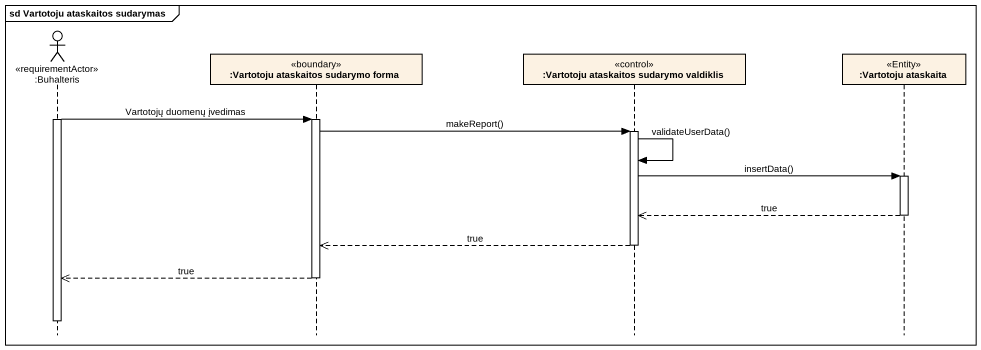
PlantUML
@startuml
mainframe sd Vartotoju ataskaitos sudarymas
hide footbox
actor ":Buhalteris" as Buhalteris <<requirementActor>>
participant ":Vartotoju ataskaitos sudarymo forma" as Vartotoju_ataskaitos <<boundary>>
participant ":Vartotoju ataskaitos sudarymo valdiklis" as Vartotoju_ataskaitos_2 <<control>>
participant ":Vartotoju ataskaita" as Vartotoju_ataskaita <<Entity>>

activate Buhalteris
Buhalteris -> Vartotoju_ataskaitos : Vartotojų duomenų įvedimas
activate Vartotoju_ataskaitos
Vartotoju_ataskaitos -> Vartotoju_ataskaitos_2 : makeReport()
activate Vartotoju_ataskaitos_2
Vartotoju_ataskaitos_2 -> Vartotoju_ataskaitos_2 : validateUserData()
Vartotoju_ataskaitos_2 -> Vartotoju_ataskaita : insertData()
activate Vartotoju_ataskaita
Vartotoju_ataskaita -->> Vartotoju_ataskaitos_2 : true
deactivate Vartotoju_ataskaita
Vartotoju_ataskaitos_2 -->> Vartotoju_ataskaitos : true
deactivate Vartotoju_ataskaitos_2
Vartotoju_ataskaitos -->> Buhalteris : true
deactivate Vartotoju_ataskaitos
deactivate Buhalteris
@enduml
